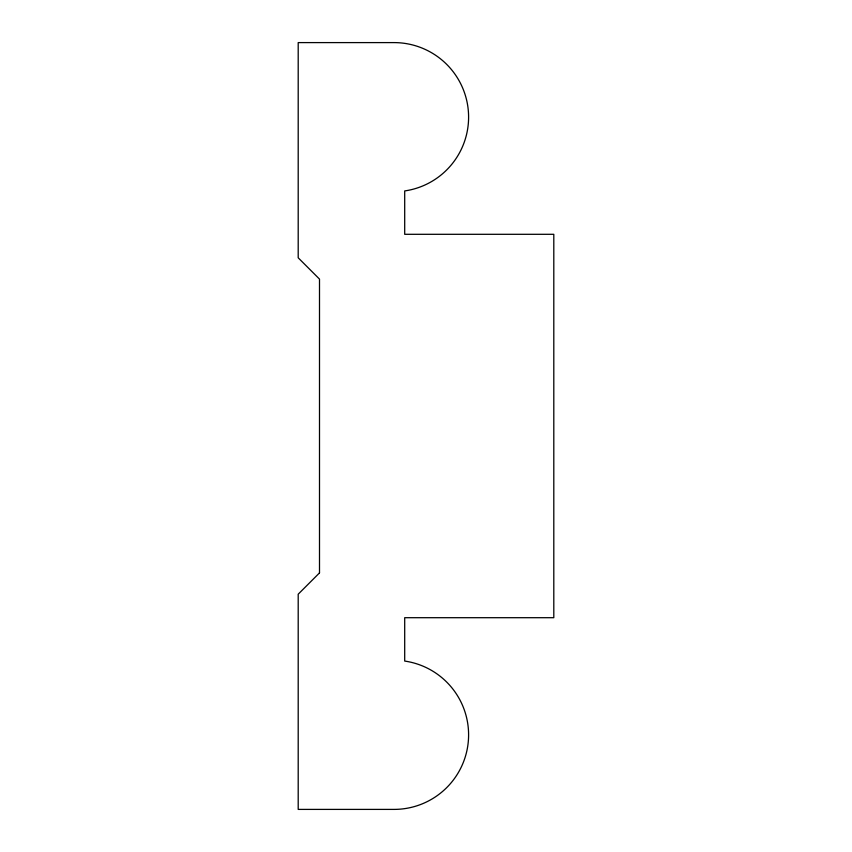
<?xml version="1.0" encoding="UTF-8"?>
<svg xmlns="http://www.w3.org/2000/svg" width="852" height="852" viewBox="0 0 852 852"><rect width="100%" height="100%" fill="white"/><g stroke="black" fill="none" stroke-linecap="round" stroke-linejoin="round"><path stroke-width="1.28" d="M319.5 572.895L298.2 594.195L298.2 809.4L394.05 809.4A74.55 74.55 0 0 0 468.408 740.186A74.55 74.55 0 0 0 404.7 661.067L404.7 617.7L553.8 617.7L553.8 234.3L404.7 234.3L404.7 190.933A74.55 74.55 0 0 0 468.408 111.814A74.55 74.55 0 0 0 394.05 42.6L298.2 42.6L298.2 257.805L319.5 279.105L319.5 572.895"/></g></svg>
